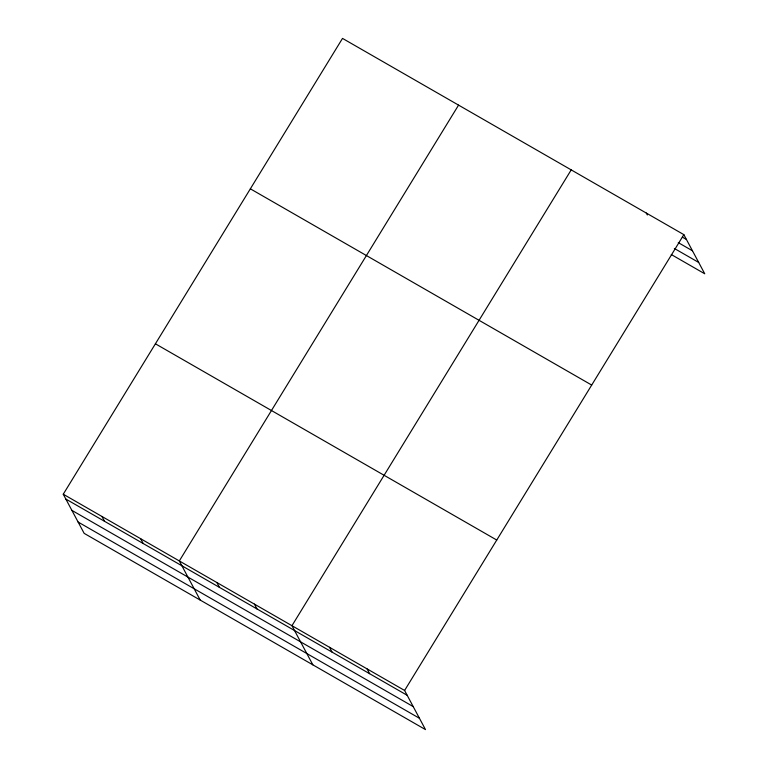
<?xml version="1.0" encoding="UTF-8"?>
<svg xmlns="http://www.w3.org/2000/svg" width="768" height="768" viewBox="0 0 768 768"><rect width="100%" height="100%" fill="white"/><g stroke="black" fill="none" stroke-linecap="round" stroke-linejoin="round"><path stroke-width="1.15" d="M63.254 494.218L404.602 690.461L425.491 729.6L84.154 533.357L63.254 494.218L342.509 38.4L683.846 234.643L704.746 273.782L671.261 254.525M458.563 105.12L179.309 560.947L200.208 600.077M571.21 169.882L291.955 625.699L312.854 664.838M404.602 690.461L683.846 234.643M682.368 237.139L686.429 239.472M678.269 242.621L692.477 250.79M674.342 248.458L698.698 262.454M250.349 188.822L591.696 385.066M155.405 343.795L496.752 540.048M65.827 499.046L407.174 695.29M71.875 510.365L413.222 706.608M78.106 522.038L419.453 718.282M646.301 213.053L647.328 214.982M367.046 668.88L369.629 673.699M329.501 647.29L332.074 652.118M254.41 604.118L256.982 608.938M216.854 582.528L219.437 587.357M140.621 538.704L143.203 543.523M101.942 516.461L104.515 521.29"/></g></svg>
